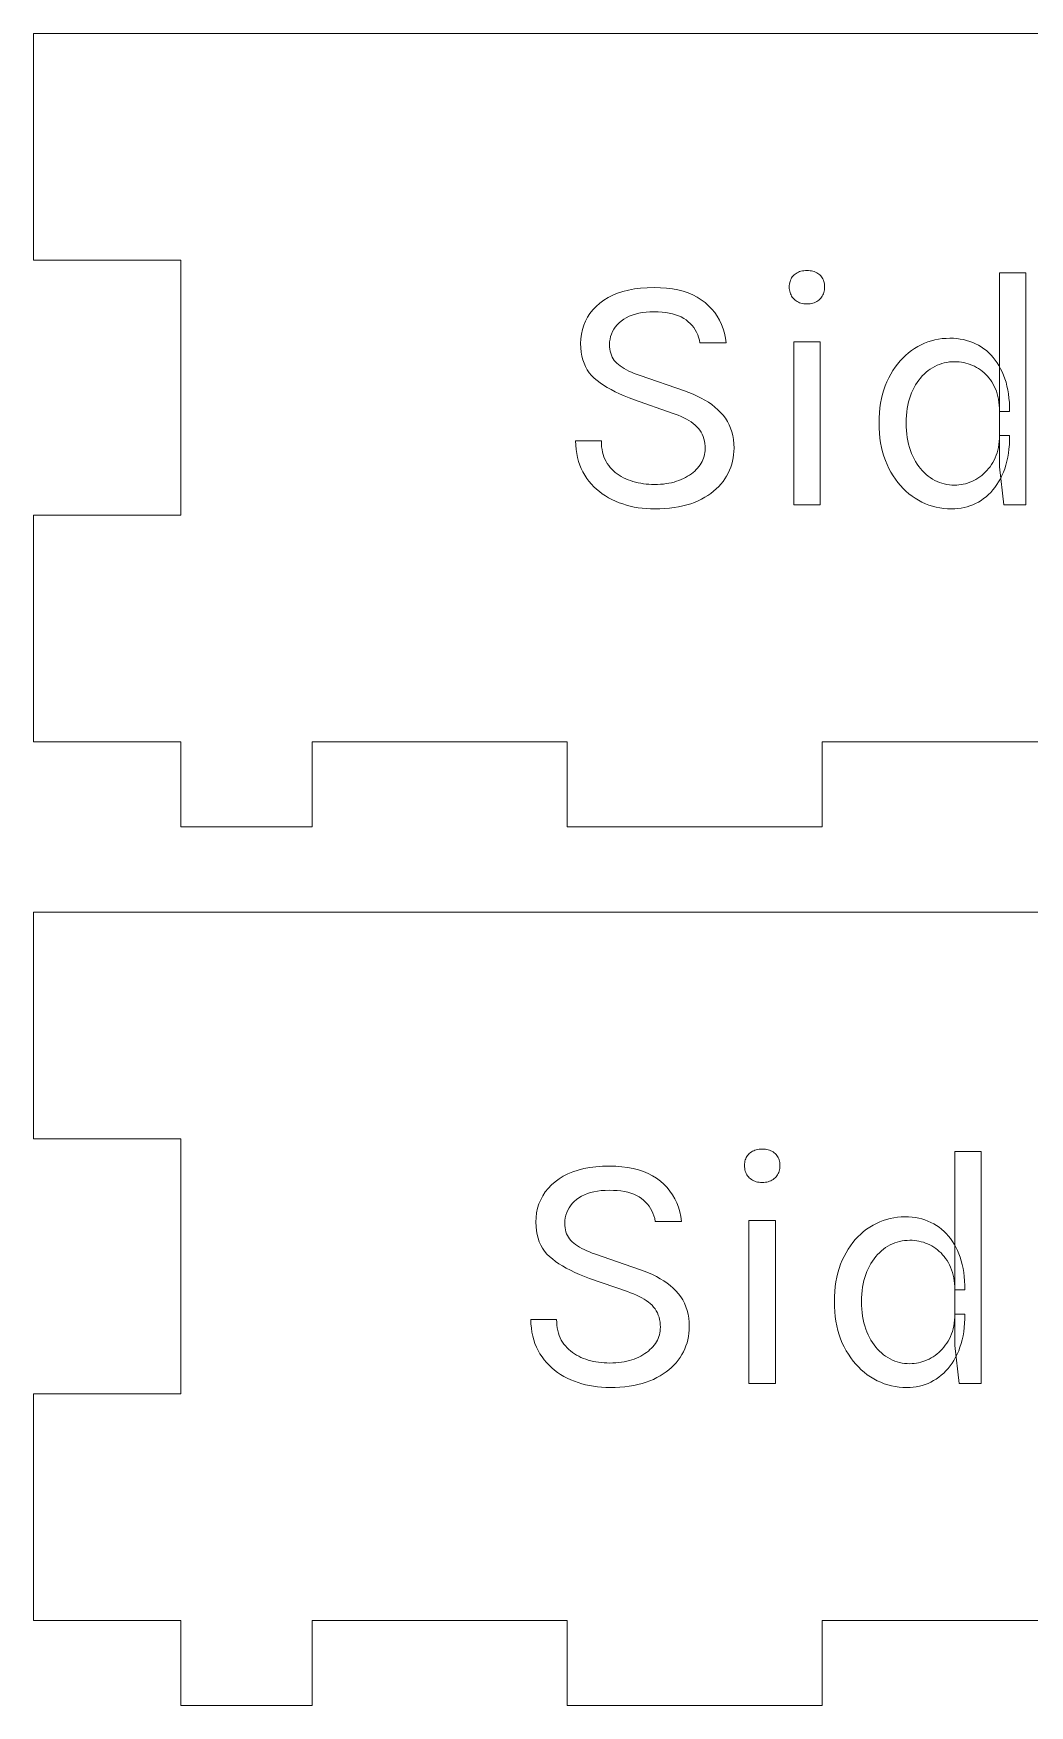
# Model space of a CAD drawing. Extents: x 3 to 177, y 3 to 186.
# Drawn here: x 112 to 147.1, y 3 to 62 of the extents above; entities that cross this region are included whole.
import ezdxf

# ---------------------------------------------------------------- set-up
doc = ezdxf.new("R2010")
doc.units = 0
doc.layers.get('0').update_dxf_attribs({"lineweight": 0})

msp = doc.modelspace()

# ---------------------------------------------------------------- linework, layer by layer
for p, q in [((117.196, 62), (112, 62)), ((112, 62), (112, 54)), ((171.468, 62), (117.196, 62)), ((112, 54), (117.196, 54)), ((117.196, 54), (117.196, 45)), ((138.668, 53.058), (138.67, 53.11)), ((138.67, 53.11), (138.675, 53.159)), ((138.675, 53.159), (138.683, 53.207)), ((138.683, 53.207), (138.695, 53.252)), ((138.695, 53.252), (138.71, 53.295)), ((138.71, 53.295), (138.729, 53.336)), ((138.729, 53.336), (138.75, 53.375)), ((138.75, 53.375), (138.776, 53.411)), ((138.776, 53.411), (138.804, 53.446)), ((138.804, 53.446), (138.836, 53.478)), ((138.836, 53.478), (138.871, 53.508)), ((138.871, 53.508), (138.908, 53.534)), ((138.908, 53.534), (138.948, 53.558)), ((138.948, 53.558), (138.99, 53.578)), ((138.99, 53.578), (139.034, 53.595)), ((139.034, 53.595), (139.081, 53.609)), ((139.081, 53.609), (139.13, 53.62)), ((139.13, 53.62), (139.182, 53.628)), ((139.182, 53.628), (139.236, 53.632)), ((139.236, 53.632), (139.292, 53.634)), ((139.292, 53.634), (139.292, 53.634)), ((139.292, 53.634), (139.348, 53.632)), ((139.348, 53.632), (139.402, 53.628)), ((139.402, 53.628), (139.454, 53.62)), ((139.454, 53.62), (139.503, 53.609)), ((139.503, 53.609), (139.55, 53.595)), ((139.55, 53.595), (139.594, 53.578)), ((139.594, 53.578), (139.636, 53.558)), ((139.636, 53.558), (139.676, 53.534)), ((139.676, 53.534), (139.713, 53.508)), ((139.713, 53.508), (139.748, 53.478)), ((139.748, 53.478), (139.78, 53.446)), ((139.78, 53.446), (139.809, 53.411)), ((139.809, 53.411), (139.834, 53.375)), ((139.834, 53.375), (139.856, 53.336)), ((139.856, 53.336), (139.874, 53.295)), ((139.874, 53.295), (139.889, 53.252)), ((139.889, 53.252), (139.901, 53.207)), ((139.901, 53.207), (139.909, 53.159)), ((139.909, 53.159), (139.914, 53.11)), ((139.914, 53.11), (139.916, 53.058)), ((146.084, 46.71), (146.084, 53.55)), ((146.084, 53.55), (147.02, 53.55)), ((147.02, 53.55), (147.02, 45.366)), ((131.981, 52.482), (132.122, 52.587)), ((132.122, 52.587), (132.274, 52.681)), ((132.274, 52.681), (132.437, 52.764)), ((132.437, 52.764), (132.612, 52.835)), ((132.612, 52.835), (132.798, 52.896)), ((132.798, 52.896), (132.995, 52.946)), ((132.995, 52.946), (133.204, 52.984)), ((133.204, 52.984), (133.424, 53.012)), ((133.424, 53.012), (133.655, 53.028)), ((133.655, 53.028), (133.898, 53.034)), ((133.898, 53.034), (133.898, 53.034)), ((133.898, 53.034), (134.123, 53.029)), ((134.123, 53.029), (134.339, 53.013)), ((134.339, 53.013), (134.544, 52.986)), ((134.544, 52.986), (134.739, 52.949)), ((134.739, 52.949), (134.924, 52.901)), ((134.924, 52.901), (135.099, 52.843)), ((135.099, 52.843), (135.264, 52.774)), ((135.264, 52.774), (135.419, 52.694)), ((135.419, 52.694), (135.563, 52.604)), ((135.563, 52.604), (135.698, 52.503)), ((138.67, 53.005), (138.668, 53.058)), ((138.668, 53.058), (138.668, 53.058)), ((138.675, 52.954), (138.67, 53.005)), ((138.683, 52.905), (138.675, 52.954)), ((138.695, 52.859), (138.683, 52.905)), ((138.71, 52.814), (138.695, 52.859)), ((138.729, 52.772), (138.71, 52.814)), ((138.75, 52.731), (138.729, 52.772)), ((138.776, 52.693), (138.75, 52.731)), ((138.804, 52.657), (138.776, 52.693)), ((138.836, 52.623), (138.804, 52.657)), ((138.871, 52.592), (138.836, 52.623)), ((138.908, 52.564), (138.871, 52.592)), ((138.948, 52.539), (138.908, 52.564)), ((138.99, 52.517), (138.948, 52.539)), ((139.034, 52.499), (138.99, 52.517)), ((139.594, 52.517), (139.55, 52.499)), ((139.636, 52.539), (139.594, 52.517)), ((139.676, 52.564), (139.636, 52.539)), ((139.713, 52.592), (139.676, 52.564)), ((139.748, 52.623), (139.713, 52.592)), ((139.78, 52.657), (139.748, 52.623)), ((139.809, 52.693), (139.78, 52.657)), ((139.834, 52.731), (139.809, 52.693)), ((139.856, 52.772), (139.834, 52.731)), ((139.874, 52.814), (139.856, 52.772)), ((139.889, 52.859), (139.874, 52.814)), ((139.901, 52.905), (139.889, 52.859)), ((139.909, 52.954), (139.901, 52.905)), ((139.914, 53.005), (139.909, 52.954)), ((139.916, 53.058), (139.914, 53.005)), ((139.916, 53.058), (139.916, 53.058)), ((131.475, 51.849), (131.549, 51.989)), ((131.549, 51.989), (131.637, 52.122)), ((131.637, 52.122), (131.738, 52.248)), ((131.738, 52.248), (131.853, 52.368)), ((131.853, 52.368), (131.981, 52.482)), ((132.919, 51.971), (132.826, 51.915)), ((133.018, 52.02), (132.919, 51.971)), ((133.124, 52.063), (133.018, 52.02)), ((133.237, 52.099), (133.124, 52.063)), ((133.356, 52.129), (133.237, 52.099)), ((133.481, 52.152), (133.356, 52.129)), ((133.614, 52.169), (133.481, 52.152)), ((133.753, 52.179), (133.614, 52.169)), ((133.898, 52.182), (133.753, 52.179)), ((134.041, 52.179), (133.898, 52.182)), ((133.898, 52.182), (133.898, 52.182)), ((134.178, 52.17), (134.041, 52.179)), ((134.307, 52.156), (134.178, 52.17)), ((134.43, 52.135), (134.307, 52.156)), ((134.547, 52.109), (134.43, 52.135)), ((134.657, 52.077), (134.547, 52.109)), ((134.76, 52.039), (134.657, 52.077)), ((134.856, 51.996), (134.76, 52.039)), ((134.946, 51.946), (134.856, 51.996)), ((135.029, 51.891), (134.946, 51.946)), ((135.698, 52.503), (135.822, 52.393)), ((135.822, 52.393), (135.935, 52.276)), ((135.935, 52.276), (136.037, 52.152)), ((136.037, 52.152), (136.128, 52.02)), ((136.128, 52.02), (136.208, 51.881)), ((139.081, 52.484), (139.034, 52.499)), ((139.13, 52.473), (139.081, 52.484)), ((139.182, 52.465), (139.13, 52.473)), ((139.236, 52.46), (139.182, 52.465)), ((139.292, 52.458), (139.236, 52.46)), ((139.348, 52.46), (139.292, 52.458)), ((139.292, 52.458), (139.292, 52.458)), ((139.292, 52.458), (139.292, 52.458)), ((139.402, 52.465), (139.348, 52.46)), ((139.454, 52.473), (139.402, 52.465)), ((139.503, 52.484), (139.454, 52.473)), ((139.55, 52.499), (139.503, 52.484)), ((131.313, 51.226), (131.333, 51.391)), ((131.333, 51.391), (131.367, 51.55)), ((131.367, 51.55), (131.414, 51.703)), ((131.414, 51.703), (131.475, 51.849)), ((132.392, 51.393), (132.363, 51.305)), ((132.43, 51.478), (132.392, 51.393)), ((132.475, 51.56), (132.43, 51.478)), ((132.529, 51.638), (132.475, 51.56)), ((132.591, 51.713), (132.529, 51.638)), ((132.661, 51.784), (132.591, 51.713)), ((132.74, 51.852), (132.661, 51.784)), ((132.826, 51.915), (132.74, 51.852)), ((135.106, 51.83), (135.029, 51.891)), ((135.176, 51.765), (135.106, 51.83)), ((135.241, 51.696), (135.176, 51.765)), ((135.299, 51.621), (135.241, 51.696)), ((135.351, 51.542), (135.299, 51.621)), ((135.397, 51.459), (135.351, 51.542)), ((135.436, 51.37), (135.397, 51.459)), ((135.47, 51.278), (135.436, 51.37)), ((136.208, 51.881), (136.277, 51.735)), ((136.277, 51.735), (136.335, 51.582)), ((136.335, 51.582), (136.382, 51.421)), ((136.382, 51.421), (136.417, 51.253)), ((131.306, 51.054), (131.313, 51.226)), ((131.311, 50.901), (131.306, 51.054)), ((131.306, 51.054), (131.306, 51.054)), ((131.325, 50.756), (131.311, 50.901)), ((131.349, 50.617), (131.325, 50.756)), ((132.33, 51.117), (132.326, 51.018)), ((132.326, 51.018), (132.326, 51.018)), ((132.326, 51.018), (132.329, 50.937)), ((132.329, 50.937), (132.336, 50.859)), ((132.343, 51.213), (132.33, 51.117)), ((132.336, 50.859), (132.35, 50.785)), ((132.363, 51.305), (132.343, 51.213)), ((132.35, 50.785), (132.368, 50.714)), ((135.497, 51.18), (135.47, 51.278)), ((135.518, 51.078), (135.497, 51.18)), ((136.442, 51.078), (135.518, 51.078)), ((136.417, 51.253), (136.442, 51.078)), ((136.442, 51.078), (136.442, 51.078)), ((138.824, 45.366), (138.824, 51.114)), ((138.824, 51.114), (139.76, 51.114)), ((139.76, 51.114), (139.76, 45.366)), ((142.869, 50.725), (142.976, 50.807)), ((142.976, 50.807), (143.087, 50.883)), ((143.087, 50.883), (143.202, 50.952)), ((143.202, 50.952), (143.318, 51.014)), ((143.318, 51.014), (143.437, 51.068)), ((143.437, 51.068), (143.558, 51.115)), ((143.558, 51.115), (143.682, 51.155)), ((143.682, 51.155), (143.807, 51.188)), ((143.807, 51.188), (143.935, 51.213)), ((143.935, 51.213), (144.065, 51.231)), ((144.065, 51.231), (144.198, 51.242)), ((144.198, 51.242), (144.332, 51.246)), ((144.332, 51.246), (144.332, 51.246)), ((144.332, 51.246), (144.457, 51.243)), ((144.457, 51.243), (144.578, 51.234)), ((144.578, 51.234), (144.696, 51.218)), ((144.696, 51.218), (144.812, 51.197)), ((144.812, 51.197), (144.924, 51.169)), ((144.924, 51.169), (145.033, 51.136)), ((145.033, 51.136), (145.139, 51.096)), ((145.139, 51.096), (145.242, 51.05)), ((145.242, 51.05), (145.342, 50.998)), ((145.342, 50.998), (145.439, 50.94)), ((145.439, 50.94), (145.532, 50.876)), ((145.532, 50.876), (145.621, 50.807)), ((145.621, 50.807), (145.706, 50.732)), ((131.383, 50.486), (131.349, 50.617)), ((131.426, 50.361), (131.383, 50.486)), ((131.479, 50.243), (131.426, 50.361)), ((131.541, 50.133), (131.479, 50.243)), ((132.368, 50.714), (132.391, 50.647)), ((132.391, 50.647), (132.42, 50.583)), ((132.42, 50.583), (132.454, 50.522)), ((132.454, 50.522), (132.493, 50.465)), ((132.493, 50.465), (132.537, 50.411)), ((132.537, 50.411), (132.587, 50.361)), ((132.587, 50.361), (132.642, 50.313)), ((132.642, 50.313), (132.703, 50.266)), ((132.703, 50.266), (132.77, 50.22)), ((132.77, 50.22), (132.843, 50.175)), ((132.843, 50.175), (132.922, 50.131)), ((142.324, 50.104), (142.403, 50.223)), ((142.403, 50.223), (142.488, 50.336)), ((142.488, 50.336), (142.576, 50.443)), ((142.576, 50.443), (142.669, 50.543)), ((142.669, 50.543), (142.767, 50.637)), ((142.767, 50.637), (142.869, 50.725)), ((143.645, 50.157), (143.569, 50.103)), ((143.723, 50.207), (143.645, 50.157)), ((143.803, 50.251), (143.723, 50.207)), ((143.885, 50.29), (143.803, 50.251)), ((143.968, 50.324), (143.885, 50.29)), ((144.052, 50.353), (143.968, 50.324)), ((144.139, 50.376), (144.052, 50.353)), ((144.227, 50.395), (144.139, 50.376)), ((144.316, 50.408), (144.227, 50.395)), ((144.407, 50.415), (144.316, 50.408)), ((144.5, 50.418), (144.407, 50.415)), ((144.582, 50.416), (144.5, 50.418)), ((144.5, 50.418), (144.5, 50.418)), ((144.663, 50.41), (144.582, 50.416)), ((144.744, 50.4), (144.663, 50.41)), ((144.823, 50.386), (144.744, 50.4)), ((144.901, 50.368), (144.823, 50.386)), ((144.977, 50.346), (144.901, 50.368)), ((145.053, 50.32), (144.977, 50.346)), ((145.128, 50.289), (145.053, 50.32)), ((145.201, 50.255), (145.128, 50.289)), ((145.274, 50.217), (145.201, 50.255)), ((145.345, 50.175), (145.274, 50.217)), ((145.413, 50.129), (145.345, 50.175)), ((145.706, 50.732), (145.787, 50.652)), ((145.787, 50.652), (145.863, 50.566)), ((145.863, 50.566), (145.935, 50.476)), ((145.935, 50.476), (146.002, 50.379)), ((146.002, 50.379), (146.066, 50.278)), ((146.066, 50.278), (146.125, 50.17)), ((146.125, 50.17), (146.18, 50.058)), ((131.613, 50.029), (131.541, 50.133)), ((131.695, 49.932), (131.613, 50.029)), ((131.786, 49.842), (131.695, 49.932)), ((131.887, 49.757), (131.786, 49.842)), ((131.996, 49.673), (131.887, 49.757)), ((132.115, 49.591), (131.996, 49.673)), ((132.243, 49.512), (132.115, 49.591)), ((132.922, 50.131), (133.007, 50.088)), ((133.007, 50.088), (133.098, 50.046)), ((133.098, 50.046), (133.195, 50.005)), ((133.195, 50.005), (133.297, 49.965)), ((133.297, 49.965), (133.406, 49.926)), ((133.406, 49.926), (133.406, 49.926)), ((133.406, 49.926), (134.966, 49.386)), ((142.004, 49.423), (142.055, 49.569)), ((142.055, 49.569), (142.113, 49.711)), ((142.113, 49.711), (142.178, 49.848)), ((142.178, 49.848), (142.249, 49.979)), ((142.249, 49.979), (142.324, 50.104)), ((143.126, 49.597), (143.075, 49.507)), ((143.18, 49.683), (143.126, 49.597)), ((143.237, 49.764), (143.18, 49.683)), ((143.297, 49.84), (143.237, 49.764)), ((143.36, 49.913), (143.297, 49.84)), ((143.427, 49.98), (143.36, 49.913)), ((143.496, 50.044), (143.427, 49.98)), ((143.569, 50.103), (143.496, 50.044)), ((145.478, 50.079), (145.413, 50.129)), ((145.54, 50.026), (145.478, 50.079)), ((145.6, 49.969), (145.54, 50.026)), ((145.657, 49.908), (145.6, 49.969)), ((145.712, 49.843), (145.657, 49.908)), ((145.764, 49.774), (145.712, 49.843)), ((145.813, 49.702), (145.764, 49.774)), ((145.859, 49.626), (145.813, 49.702)), ((145.902, 49.546), (145.859, 49.626)), ((146.18, 50.058), (146.23, 49.94)), ((146.23, 49.94), (146.275, 49.818)), ((146.275, 49.818), (146.315, 49.691)), ((146.315, 49.691), (146.349, 49.559)), ((132.38, 49.434), (132.243, 49.512)), ((132.526, 49.358), (132.38, 49.434)), ((132.681, 49.284), (132.526, 49.358)), ((132.846, 49.212), (132.681, 49.284)), ((133.019, 49.142), (132.846, 49.212)), ((133.202, 49.074), (133.019, 49.142)), ((134.534, 48.606), (133.202, 49.074)), ((134.966, 49.386), (135.125, 49.33)), ((135.125, 49.33), (135.276, 49.269)), ((135.276, 49.269), (135.422, 49.205)), ((135.422, 49.205), (135.56, 49.135)), ((135.56, 49.135), (135.691, 49.062)), ((135.691, 49.062), (135.816, 48.984)), ((135.816, 48.984), (135.934, 48.902)), ((141.891, 48.953), (141.922, 49.114)), ((141.922, 49.114), (141.959, 49.271)), ((141.959, 49.271), (142.004, 49.423)), ((142.879, 48.996), (142.854, 48.883)), ((142.909, 49.106), (142.879, 48.996)), ((142.944, 49.212), (142.909, 49.106)), ((142.983, 49.315), (142.944, 49.212)), ((143.027, 49.413), (142.983, 49.315)), ((143.075, 49.507), (143.027, 49.413)), ((145.94, 49.463), (145.902, 49.546)), ((145.974, 49.376), (145.94, 49.463)), ((146.003, 49.285), (145.974, 49.376)), ((146.028, 49.191), (146.003, 49.285)), ((146.048, 49.093), (146.028, 49.191)), ((146.064, 48.992), (146.048, 49.093)), ((146.075, 48.887), (146.064, 48.992)), ((146.349, 49.559), (146.378, 49.422)), ((146.378, 49.422), (146.402, 49.28)), ((146.402, 49.28), (146.42, 49.134)), ((146.42, 49.134), (146.433, 48.983)), ((146.433, 48.983), (146.441, 48.827)), ((134.646, 48.568), (134.534, 48.606)), ((134.534, 48.606), (134.534, 48.606)), ((134.753, 48.527), (134.646, 48.568)), ((134.854, 48.484), (134.753, 48.527)), ((134.95, 48.439), (134.854, 48.484)), ((135.04, 48.392), (134.95, 48.439)), ((135.124, 48.343), (135.04, 48.392)), ((135.934, 48.902), (136.045, 48.816)), ((136.045, 48.816), (136.149, 48.725)), ((136.149, 48.725), (136.247, 48.63)), ((136.247, 48.63), (136.337, 48.53)), ((136.337, 48.53), (136.417, 48.424)), ((136.417, 48.424), (136.487, 48.312)), ((141.836, 48.258), (141.839, 48.439)), ((141.839, 48.439), (141.85, 48.615)), ((141.85, 48.615), (141.867, 48.787)), ((141.867, 48.787), (141.891, 48.953)), ((142.798, 48.391), (142.796, 48.258)), ((142.805, 48.519), (142.798, 48.391)), ((142.817, 48.644), (142.805, 48.519)), ((142.833, 48.765), (142.817, 48.644)), ((142.854, 48.883), (142.833, 48.765)), ((146.082, 48.778), (146.075, 48.887)), ((146.084, 48.666), (146.082, 48.778)), ((146.444, 48.666), (146.084, 48.666)), ((146.441, 48.827), (146.444, 48.666)), ((146.444, 48.666), (146.444, 48.666)), ((135.202, 48.291), (135.124, 48.343)), ((135.275, 48.237), (135.202, 48.291)), ((135.342, 48.181), (135.275, 48.237)), ((135.404, 48.123), (135.342, 48.181)), ((135.46, 48.062), (135.404, 48.123)), ((135.51, 47.997), (135.46, 48.062)), ((135.554, 47.928), (135.51, 47.997)), ((135.592, 47.856), (135.554, 47.928)), ((135.625, 47.78), (135.592, 47.856)), ((136.487, 48.312), (136.548, 48.195)), ((136.548, 48.195), (136.6, 48.072)), ((136.6, 48.072), (136.643, 47.943)), ((136.643, 47.943), (136.676, 47.808)), ((136.676, 47.808), (136.699, 47.668)), ((141.84, 48.076), (141.836, 48.258)), ((141.836, 48.258), (141.836, 48.258)), ((141.85, 47.898), (141.84, 48.076)), ((141.867, 47.725), (141.85, 47.898)), ((142.796, 48.258), (142.796, 48.258)), ((142.796, 48.258), (142.798, 48.123)), ((142.798, 48.123), (142.805, 47.992)), ((142.805, 47.992), (142.817, 47.865)), ((142.817, 47.865), (142.833, 47.742)), ((146.082, 47.704), (146.084, 47.814)), ((146.084, 47.814), (146.084, 47.814)), ((146.084, 47.814), (146.444, 47.814)), ((146.444, 47.814), (146.441, 47.65)), ((131.132, 47.467), (131.126, 47.622)), ((131.126, 47.622), (131.126, 47.622)), ((131.126, 47.622), (132.038, 47.622)), ((131.146, 47.318), (131.132, 47.467)), ((131.167, 47.173), (131.146, 47.318)), ((132.038, 47.622), (132.041, 47.518)), ((132.041, 47.518), (132.048, 47.418)), ((132.048, 47.418), (132.061, 47.322)), ((132.061, 47.322), (132.079, 47.23)), ((132.079, 47.23), (132.103, 47.141)), ((135.651, 47.701), (135.625, 47.78)), ((135.672, 47.618), (135.651, 47.701)), ((135.686, 47.531), (135.672, 47.618)), ((135.678, 47.146), (135.689, 47.211)), ((135.695, 47.44), (135.686, 47.531)), ((135.689, 47.211), (135.696, 47.278)), ((135.698, 47.346), (135.695, 47.44)), ((135.696, 47.278), (135.698, 47.346)), ((135.698, 47.346), (135.698, 47.346)), ((136.699, 47.668), (136.713, 47.522)), ((136.715, 47.251), (136.705, 47.135)), ((136.713, 47.522), (136.718, 47.37)), ((136.718, 47.37), (136.715, 47.251)), ((136.718, 47.37), (136.718, 47.37)), ((141.892, 47.558), (141.867, 47.725)), ((141.923, 47.395), (141.892, 47.558)), ((141.961, 47.237), (141.923, 47.395)), ((142.007, 47.083), (141.961, 47.237)), ((142.833, 47.742), (142.854, 47.622)), ((142.854, 47.622), (142.879, 47.506)), ((142.879, 47.506), (142.909, 47.394)), ((142.909, 47.394), (142.944, 47.286)), ((142.944, 47.286), (142.983, 47.182)), ((145.969, 47.114), (146, 47.204)), ((146, 47.204), (146.026, 47.297)), ((146.026, 47.297), (146.047, 47.394)), ((146.047, 47.394), (146.063, 47.494)), ((146.063, 47.494), (146.075, 47.597)), ((146.075, 47.597), (146.082, 47.704)), ((146.419, 47.337), (146.4, 47.188)), ((146.433, 47.491), (146.419, 47.337)), ((146.441, 47.65), (146.433, 47.491)), ((131.195, 47.034), (131.167, 47.173)), ((131.231, 46.899), (131.195, 47.034)), ((131.274, 46.77), (131.231, 46.899)), ((131.325, 46.645), (131.274, 46.77)), ((131.383, 46.526), (131.325, 46.645)), ((132.103, 47.141), (132.131, 47.056)), ((132.131, 47.056), (132.164, 46.975)), ((132.164, 46.975), (132.203, 46.898)), ((132.203, 46.898), (132.247, 46.825)), ((132.247, 46.825), (132.296, 46.755)), ((132.296, 46.755), (132.349, 46.689)), ((132.349, 46.689), (132.406, 46.626)), ((132.406, 46.626), (132.466, 46.567)), ((135.384, 46.609), (135.433, 46.663)), ((135.433, 46.663), (135.479, 46.719)), ((135.479, 46.719), (135.521, 46.777)), ((135.521, 46.777), (135.558, 46.835)), ((135.558, 46.835), (135.591, 46.895)), ((135.591, 46.895), (135.619, 46.956)), ((135.619, 46.956), (135.643, 47.018)), ((135.643, 47.018), (135.663, 47.082)), ((135.663, 47.082), (135.678, 47.146)), ((136.602, 46.691), (136.561, 46.586)), ((136.638, 46.798), (136.602, 46.691)), ((136.667, 46.908), (136.638, 46.798)), ((136.689, 47.02), (136.667, 46.908)), ((136.705, 47.135), (136.689, 47.02)), ((142.059, 46.935), (142.007, 47.083)), ((142.118, 46.792), (142.059, 46.935)), ((142.184, 46.653), (142.118, 46.792)), ((142.256, 46.52), (142.184, 46.653)), ((142.983, 47.182), (143.027, 47.082)), ((143.027, 47.082), (143.075, 46.986)), ((143.075, 46.986), (143.126, 46.894)), ((143.126, 46.894), (143.18, 46.807)), ((143.18, 46.807), (143.237, 46.725)), ((143.237, 46.725), (143.297, 46.647)), ((143.297, 46.647), (143.36, 46.574)), ((145.642, 46.579), (145.698, 46.644)), ((145.698, 46.644), (145.751, 46.713)), ((145.751, 46.713), (145.802, 46.786)), ((145.802, 46.786), (145.85, 46.863)), ((145.85, 46.863), (145.894, 46.943)), ((145.894, 46.943), (145.934, 47.027)), ((145.934, 47.027), (145.969, 47.114)), ((146.24, 45.366), (146.084, 46.71)), ((146.269, 46.643), (146.223, 46.519)), ((146.31, 46.771), (146.269, 46.643)), ((146.346, 46.905), (146.31, 46.771)), ((146.376, 47.044), (146.346, 46.905)), ((146.4, 47.188), (146.376, 47.044)), ((131.449, 46.411), (131.383, 46.526)), ((131.522, 46.302), (131.449, 46.411)), ((131.601, 46.198), (131.522, 46.302)), ((131.685, 46.099), (131.601, 46.198)), ((131.775, 46.005), (131.685, 46.099)), ((132.466, 46.567), (132.529, 46.512)), ((132.529, 46.512), (132.596, 46.459)), ((132.596, 46.459), (132.666, 46.411)), ((132.666, 46.411), (132.74, 46.366)), ((132.74, 46.366), (132.816, 46.324)), ((132.816, 46.324), (132.897, 46.286)), ((132.897, 46.286), (132.98, 46.251)), ((132.98, 46.251), (133.066, 46.22)), ((133.066, 46.22), (133.154, 46.192)), ((133.154, 46.192), (133.243, 46.167)), ((133.243, 46.167), (133.333, 46.145)), ((133.333, 46.145), (133.426, 46.127)), ((133.426, 46.127), (133.519, 46.112)), ((133.519, 46.112), (133.615, 46.101)), ((133.615, 46.101), (133.712, 46.093)), ((133.712, 46.093), (133.81, 46.088)), ((133.81, 46.088), (133.91, 46.086)), ((133.91, 46.086), (134.018, 46.088)), ((133.91, 46.086), (133.91, 46.086)), ((134.018, 46.088), (134.123, 46.093)), ((134.123, 46.093), (134.225, 46.102)), ((134.225, 46.102), (134.324, 46.114)), ((134.324, 46.114), (134.42, 46.13)), ((134.42, 46.13), (134.513, 46.149)), ((134.513, 46.149), (134.604, 46.171)), ((134.604, 46.171), (134.691, 46.197)), ((134.691, 46.197), (134.776, 46.227)), ((134.776, 46.227), (134.858, 46.26)), ((134.858, 46.26), (134.937, 46.296)), ((134.937, 46.296), (135.012, 46.334)), ((135.012, 46.334), (135.083, 46.374)), ((135.083, 46.374), (135.15, 46.417)), ((135.15, 46.417), (135.214, 46.462)), ((135.214, 46.462), (135.275, 46.509)), ((135.275, 46.509), (135.331, 46.558)), ((135.331, 46.558), (135.384, 46.609)), ((136.257, 46.098), (136.177, 46.01)), ((136.33, 46.189), (136.257, 46.098)), ((136.397, 46.284), (136.33, 46.189)), ((136.458, 46.382), (136.397, 46.284)), ((136.513, 46.483), (136.458, 46.382)), ((136.561, 46.586), (136.513, 46.483)), ((142.333, 46.393), (142.256, 46.52)), ((142.414, 46.272), (142.333, 46.393)), ((142.5, 46.157), (142.414, 46.272)), ((142.591, 46.048), (142.5, 46.157)), ((142.686, 45.946), (142.591, 46.048)), ((143.36, 46.574), (143.427, 46.505)), ((143.427, 46.505), (143.496, 46.441)), ((143.496, 46.441), (143.569, 46.381)), ((143.569, 46.381), (143.645, 46.326)), ((143.645, 46.326), (143.723, 46.276)), ((143.723, 46.276), (143.803, 46.231)), ((143.803, 46.231), (143.885, 46.191)), ((143.885, 46.191), (143.968, 46.157)), ((143.968, 46.157), (144.052, 46.128)), ((144.052, 46.128), (144.139, 46.104)), ((144.139, 46.104), (144.227, 46.086)), ((144.227, 46.086), (144.316, 46.073)), ((144.316, 46.073), (144.407, 46.065)), ((144.407, 46.065), (144.5, 46.062)), ((144.5, 46.062), (144.578, 46.064)), ((144.5, 46.062), (144.5, 46.062)), ((144.578, 46.064), (144.655, 46.07)), ((144.655, 46.07), (144.732, 46.08)), ((144.732, 46.08), (144.808, 46.095)), ((144.808, 46.095), (144.883, 46.113)), ((144.883, 46.113), (144.958, 46.135)), ((144.958, 46.135), (145.033, 46.162)), ((145.033, 46.162), (145.107, 46.193)), ((145.107, 46.193), (145.18, 46.227)), ((145.18, 46.227), (145.253, 46.266)), ((145.253, 46.266), (145.324, 46.309)), ((145.324, 46.309), (145.393, 46.355)), ((145.393, 46.355), (145.459, 46.405)), ((145.459, 46.405), (145.523, 46.459)), ((145.523, 46.459), (145.584, 46.517)), ((145.584, 46.517), (145.642, 46.579)), ((145.99, 46.079), (145.922, 45.982)), ((146.054, 46.181), (145.99, 46.079)), ((146.115, 46.288), (146.054, 46.181)), ((146.171, 46.401), (146.115, 46.288)), ((146.223, 46.519), (146.171, 46.401)), ((131.869, 45.917), (131.775, 46.005)), ((131.968, 45.833), (131.869, 45.917)), ((132.071, 45.755), (131.968, 45.833)), ((132.18, 45.682), (132.071, 45.755)), ((132.294, 45.615), (132.18, 45.682)), ((132.412, 45.552), (132.294, 45.615)), ((132.536, 45.495), (132.412, 45.552)), ((132.663, 45.443), (132.536, 45.495)), ((132.793, 45.397), (132.663, 45.443)), ((135.324, 45.455), (135.191, 45.406)), ((135.452, 45.51), (135.324, 45.455)), ((135.574, 45.57), (135.452, 45.51)), ((135.69, 45.633), (135.574, 45.57)), ((135.799, 45.701), (135.69, 45.633)), ((135.903, 45.772), (135.799, 45.701)), ((136, 45.847), (135.903, 45.772)), ((136.092, 45.927), (136, 45.847)), ((136.177, 46.01), (136.092, 45.927)), ((142.786, 45.85), (142.686, 45.946)), ((142.891, 45.759), (142.786, 45.85)), ((143, 45.675), (142.891, 45.759)), ((143.114, 45.597), (143, 45.675)), ((143.232, 45.526), (143.114, 45.597)), ((143.351, 45.462), (143.232, 45.526)), ((143.473, 45.406), (143.351, 45.462)), ((145.339, 45.465), (145.243, 45.414)), ((145.433, 45.522), (145.339, 45.465)), ((145.524, 45.585), (145.433, 45.522)), ((145.611, 45.653), (145.524, 45.585)), ((145.695, 45.727), (145.611, 45.653)), ((145.774, 45.807), (145.695, 45.727)), ((145.85, 45.892), (145.774, 45.807)), ((145.922, 45.982), (145.85, 45.892)), ((117.196, 45), (112, 45)), ((112, 45), (112, 37)), ((132.925, 45.356), (132.793, 45.397)), ((133.06, 45.32), (132.925, 45.356)), ((133.198, 45.29), (133.06, 45.32)), ((133.337, 45.266), (133.198, 45.29)), ((133.48, 45.247), (133.337, 45.266)), ((133.625, 45.233), (133.48, 45.247)), ((133.772, 45.225), (133.625, 45.233)), ((133.922, 45.222), (133.772, 45.225)), ((134.1, 45.225), (133.922, 45.222)), ((133.922, 45.222), (133.922, 45.222)), ((133.922, 45.222), (133.922, 45.222)), ((134.273, 45.234), (134.1, 45.225)), ((134.44, 45.248), (134.273, 45.234)), ((134.602, 45.268), (134.44, 45.248)), ((134.758, 45.294), (134.602, 45.268)), ((134.908, 45.326), (134.758, 45.294)), ((135.052, 45.363), (134.908, 45.326)), ((135.191, 45.406), (135.052, 45.363)), ((139.76, 45.366), (138.824, 45.366)), ((139.76, 45.366), (139.76, 45.366)), ((143.598, 45.357), (143.473, 45.406)), ((143.725, 45.316), (143.598, 45.357)), ((143.853, 45.282), (143.725, 45.316)), ((143.985, 45.256), (143.853, 45.282)), ((144.118, 45.237), (143.985, 45.256)), ((144.254, 45.226), (144.118, 45.237)), ((144.392, 45.222), (144.254, 45.226)), ((144.506, 45.225), (144.392, 45.222)), ((144.392, 45.222), (144.392, 45.222)), ((144.392, 45.222), (144.392, 45.222)), ((144.618, 45.234), (144.506, 45.225)), ((144.728, 45.249), (144.618, 45.234)), ((144.835, 45.27), (144.728, 45.249)), ((144.94, 45.297), (144.835, 45.27)), ((145.043, 45.33), (144.94, 45.297)), ((145.144, 45.369), (145.043, 45.33)), ((145.243, 45.414), (145.144, 45.369)), ((147.02, 45.366), (146.24, 45.366)), ((147.02, 45.366), (147.02, 45.366)), ((112, 37), (117.196, 37)), ((117.196, 37), (117.196, 34)), ((121.832, 34), (121.832, 37)), ((121.832, 37), (130.832, 37)), ((130.832, 37), (130.832, 34)), ((139.832, 34), (139.832, 37)), ((139.832, 37), (148.832, 37)), ((117.196, 34), (121.832, 34)), ((130.832, 34), (139.832, 34)), ((117.196, 31), (112, 31)), ((112, 31), (112, 23)), ((171.468, 31), (117.196, 31)), ((112, 23), (117.196, 23)), ((117.196, 23), (117.196, 14)), ((137.198, 22.411), (137.226, 22.446)), ((137.226, 22.446), (137.258, 22.478)), ((137.258, 22.478), (137.293, 22.508)), ((137.293, 22.508), (137.33, 22.534)), ((137.33, 22.534), (137.37, 22.558)), ((137.37, 22.558), (137.412, 22.578)), ((137.412, 22.578), (137.456, 22.595)), ((137.456, 22.595), (137.503, 22.609)), ((137.503, 22.609), (137.552, 22.62)), ((137.552, 22.62), (137.604, 22.628)), ((137.604, 22.628), (137.658, 22.632)), ((137.658, 22.632), (137.714, 22.634)), ((137.714, 22.634), (137.714, 22.634)), ((137.714, 22.634), (137.77, 22.632)), ((137.77, 22.632), (137.824, 22.628)), ((137.824, 22.628), (137.876, 22.62)), ((137.876, 22.62), (137.925, 22.609)), ((137.925, 22.609), (137.972, 22.595)), ((137.972, 22.595), (138.016, 22.578)), ((138.016, 22.578), (138.058, 22.558)), ((138.058, 22.558), (138.098, 22.534)), ((138.098, 22.534), (138.135, 22.508)), ((138.135, 22.508), (138.17, 22.478)), ((138.17, 22.478), (138.202, 22.446)), ((138.202, 22.446), (138.231, 22.411)), ((144.506, 15.71), (144.506, 22.55)), ((144.506, 22.55), (145.442, 22.55)), ((145.442, 22.55), (145.442, 14.366)), ((130.859, 21.764), (131.034, 21.835)), ((131.034, 21.835), (131.22, 21.896)), ((131.22, 21.896), (131.417, 21.946)), ((131.417, 21.946), (131.626, 21.984)), ((131.626, 21.984), (131.846, 22.012)), ((131.846, 22.012), (132.077, 22.028)), ((132.077, 22.028), (132.32, 22.034)), ((132.32, 22.034), (132.32, 22.034)), ((132.32, 22.034), (132.545, 22.029)), ((132.545, 22.029), (132.761, 22.013)), ((132.761, 22.013), (132.966, 21.986)), ((132.966, 21.986), (133.161, 21.949)), ((133.161, 21.949), (133.346, 21.901)), ((133.346, 21.901), (133.521, 21.843)), ((133.521, 21.843), (133.686, 21.774)), ((137.09, 22.058), (137.092, 22.11)), ((137.092, 22.005), (137.09, 22.058)), ((137.09, 22.058), (137.09, 22.058)), ((137.092, 22.11), (137.097, 22.159)), ((137.097, 21.954), (137.092, 22.005)), ((137.097, 22.159), (137.105, 22.207)), ((137.105, 21.905), (137.097, 21.954)), ((137.105, 22.207), (137.117, 22.252)), ((137.117, 21.859), (137.105, 21.905)), ((137.117, 22.252), (137.132, 22.295)), ((137.132, 21.814), (137.117, 21.859)), ((137.132, 22.295), (137.151, 22.336)), ((137.151, 22.336), (137.172, 22.375)), ((137.172, 22.375), (137.198, 22.411)), ((138.231, 22.411), (138.256, 22.375)), ((138.256, 22.375), (138.278, 22.336)), ((138.278, 22.336), (138.296, 22.295)), ((138.296, 22.295), (138.311, 22.252)), ((138.311, 21.859), (138.296, 21.814)), ((138.311, 22.252), (138.323, 22.207)), ((138.323, 21.905), (138.311, 21.859)), ((138.323, 22.207), (138.331, 22.159)), ((138.331, 21.954), (138.323, 21.905)), ((138.331, 22.159), (138.336, 22.11)), ((138.336, 22.005), (138.331, 21.954)), ((138.336, 22.11), (138.338, 22.058)), ((138.338, 22.058), (138.336, 22.005)), ((138.338, 22.058), (138.338, 22.058)), ((130.059, 21.122), (130.16, 21.248)), ((130.16, 21.248), (130.275, 21.368)), ((130.275, 21.368), (130.403, 21.482)), ((130.403, 21.482), (130.544, 21.587)), ((130.544, 21.587), (130.696, 21.681)), ((130.696, 21.681), (130.859, 21.764)), ((133.686, 21.774), (133.841, 21.694)), ((133.841, 21.694), (133.985, 21.604)), ((133.985, 21.604), (134.12, 21.503)), ((134.12, 21.503), (134.244, 21.393)), ((134.244, 21.393), (134.357, 21.276)), ((134.357, 21.276), (134.459, 21.152)), ((137.151, 21.772), (137.132, 21.814)), ((137.172, 21.731), (137.151, 21.772)), ((137.198, 21.693), (137.172, 21.731)), ((137.226, 21.657), (137.198, 21.693)), ((137.258, 21.623), (137.226, 21.657)), ((137.293, 21.592), (137.258, 21.623)), ((137.33, 21.564), (137.293, 21.592)), ((137.37, 21.539), (137.33, 21.564)), ((137.412, 21.517), (137.37, 21.539)), ((137.456, 21.499), (137.412, 21.517)), ((137.503, 21.484), (137.456, 21.499)), ((137.552, 21.473), (137.503, 21.484)), ((137.604, 21.465), (137.552, 21.473)), ((137.658, 21.46), (137.604, 21.465)), ((137.714, 21.458), (137.658, 21.46)), ((137.77, 21.46), (137.714, 21.458)), ((137.714, 21.458), (137.714, 21.458)), ((137.714, 21.458), (137.714, 21.458)), ((137.824, 21.465), (137.77, 21.46)), ((137.876, 21.473), (137.824, 21.465)), ((137.925, 21.484), (137.876, 21.473)), ((137.972, 21.499), (137.925, 21.484)), ((138.016, 21.517), (137.972, 21.499)), ((138.058, 21.539), (138.016, 21.517)), ((138.098, 21.564), (138.058, 21.539)), ((138.135, 21.592), (138.098, 21.564)), ((138.17, 21.623), (138.135, 21.592)), ((138.202, 21.657), (138.17, 21.623)), ((138.231, 21.693), (138.202, 21.657)), ((138.256, 21.731), (138.231, 21.693)), ((138.278, 21.772), (138.256, 21.731)), ((138.296, 21.814), (138.278, 21.772)), ((129.789, 20.55), (129.836, 20.703)), ((129.836, 20.703), (129.897, 20.849)), ((129.897, 20.849), (129.971, 20.989)), ((129.971, 20.989), (130.059, 21.122)), ((131.013, 20.713), (130.951, 20.638)), ((131.083, 20.784), (131.013, 20.713)), ((131.162, 20.852), (131.083, 20.784)), ((131.248, 20.915), (131.162, 20.852)), ((131.341, 20.971), (131.248, 20.915)), ((131.44, 21.02), (131.341, 20.971)), ((131.546, 21.063), (131.44, 21.02)), ((131.659, 21.099), (131.546, 21.063)), ((131.778, 21.129), (131.659, 21.099)), ((131.903, 21.152), (131.778, 21.129)), ((132.036, 21.169), (131.903, 21.152)), ((132.175, 21.179), (132.036, 21.169)), ((132.32, 21.182), (132.175, 21.179)), ((132.463, 21.179), (132.32, 21.182)), ((132.32, 21.182), (132.32, 21.182)), ((132.6, 21.17), (132.463, 21.179)), ((132.729, 21.156), (132.6, 21.17)), ((132.852, 21.135), (132.729, 21.156)), ((132.969, 21.109), (132.852, 21.135)), ((133.079, 21.077), (132.969, 21.109)), ((133.182, 21.039), (133.079, 21.077)), ((133.278, 20.996), (133.182, 21.039)), ((133.368, 20.946), (133.278, 20.996)), ((133.451, 20.891), (133.368, 20.946)), ((133.528, 20.83), (133.451, 20.891)), ((133.598, 20.765), (133.528, 20.83)), ((133.663, 20.696), (133.598, 20.765)), ((133.721, 20.621), (133.663, 20.696)), ((134.459, 21.152), (134.55, 21.02)), ((134.55, 21.02), (134.63, 20.881)), ((134.63, 20.881), (134.699, 20.735)), ((134.699, 20.735), (134.757, 20.582)), ((129.728, 20.054), (129.735, 20.226)), ((129.735, 20.226), (129.755, 20.391)), ((129.755, 20.391), (129.789, 20.55)), ((130.752, 20.117), (130.748, 20.018)), ((130.765, 20.213), (130.752, 20.117)), ((130.785, 20.305), (130.765, 20.213)), ((130.814, 20.393), (130.785, 20.305)), ((130.852, 20.479), (130.814, 20.393)), ((130.897, 20.56), (130.852, 20.479)), ((130.951, 20.638), (130.897, 20.56)), ((133.773, 20.542), (133.721, 20.621)), ((133.819, 20.459), (133.773, 20.542)), ((133.858, 20.37), (133.819, 20.459)), ((133.892, 20.278), (133.858, 20.37)), ((133.919, 20.18), (133.892, 20.278)), ((133.94, 20.078), (133.919, 20.18)), ((134.864, 20.078), (133.94, 20.078)), ((134.757, 20.582), (134.804, 20.421)), ((134.804, 20.421), (134.839, 20.253)), ((134.839, 20.253), (134.864, 20.078)), ((134.864, 20.078), (134.864, 20.078)), ((137.246, 14.366), (137.246, 20.114)), ((137.246, 20.114), (138.182, 20.114)), ((138.182, 20.114), (138.182, 14.366)), ((141.74, 20.014), (141.859, 20.068)), ((141.859, 20.068), (141.98, 20.115)), ((141.98, 20.115), (142.104, 20.155)), ((142.104, 20.155), (142.229, 20.188)), ((142.229, 20.188), (142.357, 20.213)), ((142.357, 20.213), (142.487, 20.231)), ((142.487, 20.231), (142.62, 20.242)), ((142.62, 20.242), (142.754, 20.246)), ((142.754, 20.246), (142.754, 20.246)), ((142.754, 20.246), (142.879, 20.243)), ((142.879, 20.243), (143, 20.234)), ((143, 20.234), (143.118, 20.218)), ((143.118, 20.218), (143.234, 20.197)), ((143.234, 20.197), (143.346, 20.169)), ((143.346, 20.169), (143.455, 20.136)), ((143.455, 20.136), (143.561, 20.096)), ((143.561, 20.096), (143.664, 20.05)), ((129.733, 19.901), (129.728, 20.054)), ((129.728, 20.054), (129.728, 20.054)), ((129.747, 19.756), (129.733, 19.901)), ((129.771, 19.617), (129.747, 19.756)), ((129.805, 19.486), (129.771, 19.617)), ((129.848, 19.361), (129.805, 19.486)), ((130.748, 20.018), (130.748, 20.018)), ((130.748, 20.018), (130.751, 19.937)), ((130.751, 19.937), (130.758, 19.859)), ((130.758, 19.859), (130.772, 19.785)), ((130.772, 19.785), (130.79, 19.714)), ((130.79, 19.714), (130.813, 19.647)), ((130.813, 19.647), (130.842, 19.583)), ((130.842, 19.583), (130.876, 19.522)), ((130.876, 19.522), (130.915, 19.465)), ((140.998, 19.443), (141.091, 19.543)), ((141.091, 19.543), (141.189, 19.637)), ((141.189, 19.637), (141.291, 19.725)), ((141.291, 19.725), (141.398, 19.807)), ((141.398, 19.807), (141.509, 19.883)), ((141.509, 19.883), (141.624, 19.952)), ((141.624, 19.952), (141.74, 20.014)), ((143.664, 20.05), (143.764, 19.998)), ((143.764, 19.998), (143.861, 19.94)), ((143.861, 19.94), (143.954, 19.876)), ((143.954, 19.876), (144.043, 19.807)), ((144.043, 19.807), (144.128, 19.732)), ((144.128, 19.732), (144.209, 19.652)), ((144.209, 19.652), (144.285, 19.566)), ((144.285, 19.566), (144.357, 19.476)), ((144.357, 19.476), (144.424, 19.379)), ((129.901, 19.243), (129.848, 19.361)), ((129.963, 19.133), (129.901, 19.243)), ((130.035, 19.029), (129.963, 19.133)), ((130.117, 18.932), (130.035, 19.029)), ((130.208, 18.842), (130.117, 18.932)), ((130.915, 19.465), (130.959, 19.411)), ((130.959, 19.411), (131.009, 19.361)), ((131.009, 19.361), (131.064, 19.313)), ((131.064, 19.313), (131.125, 19.266)), ((131.125, 19.266), (131.192, 19.22)), ((131.192, 19.22), (131.265, 19.175)), ((131.265, 19.175), (131.344, 19.131)), ((131.344, 19.131), (131.429, 19.088)), ((131.429, 19.088), (131.52, 19.046)), ((131.52, 19.046), (131.617, 19.005)), ((131.617, 19.005), (131.719, 18.965)), ((131.719, 18.965), (131.828, 18.926)), ((131.828, 18.926), (131.828, 18.926)), ((131.828, 18.926), (133.388, 18.386)), ((140.6, 18.848), (140.671, 18.979)), ((140.671, 18.979), (140.746, 19.104)), ((140.746, 19.104), (140.825, 19.223)), ((140.825, 19.223), (140.91, 19.336)), ((140.91, 19.336), (140.998, 19.443)), ((141.782, 18.913), (141.719, 18.84)), ((141.849, 18.98), (141.782, 18.913)), ((141.918, 19.044), (141.849, 18.98)), ((141.991, 19.103), (141.918, 19.044)), ((142.067, 19.157), (141.991, 19.103)), ((142.145, 19.207), (142.067, 19.157)), ((142.225, 19.251), (142.145, 19.207)), ((142.307, 19.29), (142.225, 19.251)), ((142.39, 19.324), (142.307, 19.29)), ((142.474, 19.353), (142.39, 19.324)), ((142.561, 19.376), (142.474, 19.353)), ((142.649, 19.395), (142.561, 19.376)), ((142.738, 19.408), (142.649, 19.395)), ((142.829, 19.415), (142.738, 19.408)), ((142.922, 19.418), (142.829, 19.415)), ((143.004, 19.416), (142.922, 19.418)), ((142.922, 19.418), (142.922, 19.418)), ((143.085, 19.41), (143.004, 19.416)), ((143.166, 19.4), (143.085, 19.41)), ((143.245, 19.386), (143.166, 19.4)), ((143.323, 19.368), (143.245, 19.386)), ((143.399, 19.346), (143.323, 19.368)), ((143.475, 19.32), (143.399, 19.346)), ((143.55, 19.289), (143.475, 19.32)), ((143.623, 19.255), (143.55, 19.289)), ((143.696, 19.217), (143.623, 19.255)), ((143.767, 19.175), (143.696, 19.217)), ((143.835, 19.129), (143.767, 19.175)), ((143.9, 19.079), (143.835, 19.129)), ((143.962, 19.026), (143.9, 19.079)), ((144.022, 18.969), (143.962, 19.026)), ((144.079, 18.908), (144.022, 18.969)), ((144.134, 18.843), (144.079, 18.908)), ((144.424, 19.379), (144.488, 19.278)), ((144.488, 19.278), (144.547, 19.171)), ((144.547, 19.171), (144.602, 19.058)), ((144.602, 19.058), (144.652, 18.94)), ((144.652, 18.94), (144.697, 18.818)), ((130.309, 18.757), (130.208, 18.842)), ((130.418, 18.673), (130.309, 18.757)), ((130.537, 18.591), (130.418, 18.673)), ((130.665, 18.512), (130.537, 18.591)), ((130.802, 18.434), (130.665, 18.512)), ((130.948, 18.358), (130.802, 18.434)), ((131.103, 18.284), (130.948, 18.358)), ((133.388, 18.386), (133.547, 18.33)), ((133.547, 18.33), (133.698, 18.269)), ((140.381, 18.271), (140.426, 18.423)), ((140.426, 18.423), (140.477, 18.569)), ((140.477, 18.569), (140.535, 18.711)), ((140.535, 18.711), (140.6, 18.848)), ((141.405, 18.315), (141.366, 18.212)), ((141.449, 18.413), (141.405, 18.315)), ((141.497, 18.507), (141.449, 18.413)), ((141.548, 18.597), (141.497, 18.507)), ((141.602, 18.683), (141.548, 18.597)), ((141.659, 18.764), (141.602, 18.683)), ((141.719, 18.84), (141.659, 18.764)), ((144.186, 18.774), (144.134, 18.843)), ((144.235, 18.702), (144.186, 18.774)), ((144.281, 18.626), (144.235, 18.702)), ((144.324, 18.546), (144.281, 18.626)), ((144.362, 18.463), (144.324, 18.546)), ((144.396, 18.376), (144.362, 18.463)), ((144.425, 18.285), (144.396, 18.376)), ((144.697, 18.818), (144.737, 18.691)), ((144.737, 18.691), (144.771, 18.559)), ((144.771, 18.559), (144.8, 18.422)), ((144.8, 18.422), (144.824, 18.28)), ((131.268, 18.212), (131.103, 18.284)), ((131.441, 18.142), (131.268, 18.212)), ((131.624, 18.074), (131.441, 18.142)), ((132.956, 17.606), (131.624, 18.074)), ((133.698, 18.269), (133.844, 18.205)), ((133.844, 18.205), (133.982, 18.135)), ((133.982, 18.135), (134.113, 18.062)), ((134.113, 18.062), (134.238, 17.984)), ((134.238, 17.984), (134.356, 17.902)), ((134.356, 17.902), (134.467, 17.816)), ((134.467, 17.816), (134.571, 17.725)), ((134.571, 17.725), (134.669, 17.63)), ((140.272, 17.615), (140.289, 17.787)), ((140.289, 17.787), (140.313, 17.953)), ((140.313, 17.953), (140.344, 18.114)), ((140.344, 18.114), (140.381, 18.271)), ((141.255, 17.765), (141.239, 17.644)), ((141.276, 17.883), (141.255, 17.765)), ((141.301, 17.996), (141.276, 17.883)), ((141.331, 18.106), (141.301, 17.996)), ((141.366, 18.212), (141.331, 18.106)), ((144.45, 18.191), (144.425, 18.285)), ((144.47, 18.093), (144.45, 18.191)), ((144.486, 17.992), (144.47, 18.093)), ((144.497, 17.887), (144.486, 17.992)), ((144.504, 17.778), (144.497, 17.887)), ((144.506, 17.666), (144.504, 17.778)), ((144.824, 18.28), (144.842, 18.134)), ((144.842, 18.134), (144.855, 17.983)), ((144.855, 17.983), (144.863, 17.827)), ((144.863, 17.827), (144.866, 17.666)), ((133.068, 17.568), (132.956, 17.606)), ((132.956, 17.606), (132.956, 17.606)), ((133.175, 17.527), (133.068, 17.568)), ((133.276, 17.484), (133.175, 17.527)), ((133.372, 17.439), (133.276, 17.484)), ((133.462, 17.392), (133.372, 17.439)), ((133.546, 17.343), (133.462, 17.392)), ((133.624, 17.291), (133.546, 17.343)), ((133.697, 17.237), (133.624, 17.291)), ((133.764, 17.181), (133.697, 17.237)), ((133.826, 17.123), (133.764, 17.181)), ((133.882, 17.062), (133.826, 17.123)), ((134.669, 17.63), (134.759, 17.53)), ((134.759, 17.53), (134.839, 17.424)), ((134.839, 17.424), (134.909, 17.312)), ((134.909, 17.312), (134.97, 17.195)), ((134.97, 17.195), (135.022, 17.072)), ((140.258, 17.258), (140.261, 17.439)), ((140.262, 17.076), (140.258, 17.258)), ((140.258, 17.258), (140.258, 17.258)), ((140.261, 17.439), (140.272, 17.615)), ((141.22, 17.391), (141.218, 17.258)), ((141.218, 17.258), (141.218, 17.258)), ((141.218, 17.258), (141.22, 17.123)), ((141.227, 17.519), (141.22, 17.391)), ((141.22, 17.123), (141.227, 16.992)), ((141.239, 17.644), (141.227, 17.519)), ((144.866, 17.666), (144.506, 17.666)), ((144.866, 17.666), (144.866, 17.666)), ((129.554, 16.467), (129.548, 16.622)), ((129.548, 16.622), (129.548, 16.622)), ((129.548, 16.622), (130.46, 16.622)), ((130.46, 16.622), (130.463, 16.518)), ((133.932, 16.997), (133.882, 17.062)), ((133.976, 16.928), (133.932, 16.997)), ((134.014, 16.856), (133.976, 16.928)), ((134.047, 16.78), (134.014, 16.856)), ((134.073, 16.701), (134.047, 16.78)), ((134.094, 16.618), (134.073, 16.701)), ((134.108, 16.531), (134.094, 16.618)), ((134.117, 16.44), (134.108, 16.531)), ((135.022, 17.072), (135.065, 16.943)), ((135.065, 16.943), (135.098, 16.808)), ((135.098, 16.808), (135.121, 16.668)), ((135.121, 16.668), (135.135, 16.522)), ((135.135, 16.522), (135.14, 16.37)), ((140.272, 16.898), (140.262, 17.076)), ((140.289, 16.725), (140.272, 16.898)), ((140.314, 16.558), (140.289, 16.725)), ((140.345, 16.395), (140.314, 16.558)), ((141.227, 16.992), (141.239, 16.865)), ((141.239, 16.865), (141.255, 16.742)), ((141.255, 16.742), (141.276, 16.622)), ((141.276, 16.622), (141.301, 16.506)), ((144.485, 16.494), (144.497, 16.597)), ((144.497, 16.597), (144.504, 16.704)), ((144.504, 16.704), (144.506, 16.814)), ((144.506, 16.814), (144.506, 16.814)), ((144.506, 16.814), (144.866, 16.814)), ((144.863, 16.65), (144.855, 16.491)), ((144.866, 16.814), (144.863, 16.65)), ((129.568, 16.318), (129.554, 16.467)), ((129.589, 16.173), (129.568, 16.318)), ((129.617, 16.034), (129.589, 16.173)), ((129.653, 15.899), (129.617, 16.034)), ((130.463, 16.518), (130.47, 16.418)), ((130.47, 16.418), (130.483, 16.322)), ((130.483, 16.322), (130.501, 16.23)), ((130.501, 16.23), (130.525, 16.141)), ((130.525, 16.141), (130.553, 16.056)), ((130.553, 16.056), (130.586, 15.975)), ((130.586, 15.975), (130.625, 15.898)), ((134.013, 15.895), (134.041, 15.956)), ((134.041, 15.956), (134.065, 16.018)), ((134.065, 16.018), (134.085, 16.082)), ((134.085, 16.082), (134.1, 16.146)), ((134.1, 16.146), (134.111, 16.211)), ((134.111, 16.211), (134.118, 16.278)), ((134.12, 16.346), (134.117, 16.44)), ((134.118, 16.278), (134.12, 16.346)), ((134.12, 16.346), (134.12, 16.346)), ((135.111, 16.02), (135.089, 15.908)), ((135.127, 16.135), (135.111, 16.02)), ((135.137, 16.251), (135.127, 16.135)), ((135.14, 16.37), (135.137, 16.251)), ((135.14, 16.37), (135.14, 16.37)), ((140.383, 16.237), (140.345, 16.395)), ((140.429, 16.083), (140.383, 16.237)), ((140.481, 15.935), (140.429, 16.083)), ((140.54, 15.792), (140.481, 15.935)), ((141.301, 16.506), (141.331, 16.394)), ((141.331, 16.394), (141.366, 16.286)), ((141.366, 16.286), (141.405, 16.182)), ((141.405, 16.182), (141.449, 16.082)), ((141.449, 16.082), (141.497, 15.986)), ((141.497, 15.986), (141.548, 15.894)), ((144.272, 15.863), (144.316, 15.943)), ((144.316, 15.943), (144.356, 16.027)), ((144.356, 16.027), (144.391, 16.114)), ((144.391, 16.114), (144.422, 16.204)), ((144.422, 16.204), (144.448, 16.297)), ((144.448, 16.297), (144.469, 16.394)), ((144.469, 16.394), (144.485, 16.494)), ((144.798, 16.044), (144.768, 15.905)), ((144.822, 16.188), (144.798, 16.044)), ((144.841, 16.337), (144.822, 16.188)), ((144.855, 16.491), (144.841, 16.337)), ((129.696, 15.77), (129.653, 15.899)), ((129.747, 15.645), (129.696, 15.77)), ((129.805, 15.526), (129.747, 15.645)), ((129.871, 15.411), (129.805, 15.526)), ((129.944, 15.302), (129.871, 15.411)), ((130.625, 15.898), (130.669, 15.825)), ((130.669, 15.825), (130.718, 15.755)), ((130.718, 15.755), (130.771, 15.689)), ((130.771, 15.689), (130.828, 15.626)), ((130.828, 15.626), (130.888, 15.567)), ((130.888, 15.567), (130.951, 15.512)), ((130.951, 15.512), (131.018, 15.46)), ((131.018, 15.46), (131.088, 15.411)), ((131.088, 15.411), (131.162, 15.366)), ((131.162, 15.366), (131.238, 15.324)), ((133.434, 15.334), (133.505, 15.374)), ((133.505, 15.374), (133.572, 15.417)), ((133.572, 15.417), (133.636, 15.462)), ((133.636, 15.462), (133.697, 15.509)), ((133.697, 15.509), (133.753, 15.558)), ((133.753, 15.558), (133.806, 15.609)), ((133.806, 15.609), (133.855, 15.663)), ((133.855, 15.663), (133.901, 15.719)), ((133.901, 15.719), (133.943, 15.777)), ((133.943, 15.777), (133.98, 15.835)), ((133.98, 15.835), (134.013, 15.895)), ((134.88, 15.382), (134.819, 15.284)), ((134.935, 15.483), (134.88, 15.382)), ((134.983, 15.586), (134.935, 15.483)), ((135.024, 15.691), (134.983, 15.586)), ((135.06, 15.799), (135.024, 15.691)), ((135.089, 15.908), (135.06, 15.799)), ((140.606, 15.653), (140.54, 15.792)), ((140.678, 15.52), (140.606, 15.653)), ((140.755, 15.393), (140.678, 15.52)), ((140.836, 15.272), (140.755, 15.393)), ((141.548, 15.894), (141.602, 15.807)), ((141.602, 15.807), (141.659, 15.725)), ((141.659, 15.725), (141.719, 15.647)), ((141.719, 15.647), (141.782, 15.574)), ((141.782, 15.574), (141.849, 15.505)), ((141.849, 15.505), (141.918, 15.441)), ((141.918, 15.441), (141.991, 15.381)), ((141.991, 15.381), (142.067, 15.326)), ((143.746, 15.309), (143.815, 15.355)), ((143.815, 15.355), (143.881, 15.405)), ((143.881, 15.405), (143.945, 15.459)), ((143.945, 15.459), (144.006, 15.517)), ((144.006, 15.517), (144.064, 15.579)), ((144.064, 15.579), (144.12, 15.644)), ((144.12, 15.644), (144.173, 15.713)), ((144.173, 15.713), (144.224, 15.786)), ((144.224, 15.786), (144.272, 15.863)), ((144.662, 14.366), (144.506, 15.71)), ((144.593, 15.401), (144.537, 15.288)), ((144.645, 15.519), (144.593, 15.401)), ((144.691, 15.643), (144.645, 15.519)), ((144.732, 15.771), (144.691, 15.643)), ((144.768, 15.905), (144.732, 15.771)), ((130.023, 15.198), (129.944, 15.302)), ((130.107, 15.099), (130.023, 15.198)), ((130.197, 15.005), (130.107, 15.099)), ((130.291, 14.917), (130.197, 15.005)), ((130.39, 14.833), (130.291, 14.917)), ((130.493, 14.755), (130.39, 14.833)), ((130.602, 14.682), (130.493, 14.755)), ((131.238, 15.324), (131.319, 15.286)), ((131.319, 15.286), (131.402, 15.251)), ((131.402, 15.251), (131.488, 15.22)), ((131.488, 15.22), (131.576, 15.192)), ((131.576, 15.192), (131.665, 15.167)), ((131.665, 15.167), (131.755, 15.145)), ((131.755, 15.145), (131.848, 15.127)), ((131.848, 15.127), (131.941, 15.112)), ((131.941, 15.112), (132.037, 15.101)), ((132.037, 15.101), (132.134, 15.093)), ((132.134, 15.093), (132.232, 15.088)), ((132.232, 15.088), (132.332, 15.086)), ((132.332, 15.086), (132.44, 15.088)), ((132.332, 15.086), (132.332, 15.086)), ((132.44, 15.088), (132.545, 15.093)), ((132.545, 15.093), (132.647, 15.102)), ((132.647, 15.102), (132.746, 15.114)), ((132.746, 15.114), (132.842, 15.13)), ((132.842, 15.13), (132.935, 15.149)), ((132.935, 15.149), (133.026, 15.171)), ((133.026, 15.171), (133.113, 15.197)), ((133.113, 15.197), (133.198, 15.227)), ((133.198, 15.227), (133.28, 15.26)), ((133.28, 15.26), (133.359, 15.296)), ((133.359, 15.296), (133.434, 15.334)), ((134.325, 14.772), (134.221, 14.701)), ((134.422, 14.848), (134.325, 14.772)), ((134.514, 14.927), (134.422, 14.848)), ((134.599, 15.01), (134.514, 14.927)), ((134.679, 15.098), (134.599, 15.01)), ((134.752, 15.189), (134.679, 15.098)), ((134.819, 15.284), (134.752, 15.189)), ((140.922, 15.157), (140.836, 15.272)), ((141.013, 15.049), (140.922, 15.157)), ((141.108, 14.946), (141.013, 15.049)), ((141.208, 14.85), (141.108, 14.946)), ((141.313, 14.759), (141.208, 14.85)), ((141.422, 14.675), (141.313, 14.759)), ((142.067, 15.326), (142.145, 15.276)), ((142.145, 15.276), (142.225, 15.231)), ((142.225, 15.231), (142.307, 15.191)), ((142.307, 15.191), (142.39, 15.157)), ((142.39, 15.157), (142.474, 15.128)), ((142.474, 15.128), (142.561, 15.104)), ((142.561, 15.104), (142.649, 15.086)), ((142.649, 15.086), (142.738, 15.073)), ((142.738, 15.073), (142.829, 15.065)), ((142.829, 15.065), (142.922, 15.062)), ((142.922, 15.062), (143, 15.064)), ((142.922, 15.062), (142.922, 15.062)), ((143, 15.064), (143.077, 15.07)), ((143.077, 15.07), (143.154, 15.08)), ((143.154, 15.08), (143.23, 15.095)), ((143.23, 15.095), (143.305, 15.113)), ((143.305, 15.113), (143.38, 15.135)), ((143.38, 15.135), (143.455, 15.162)), ((143.455, 15.162), (143.529, 15.193)), ((143.529, 15.193), (143.602, 15.227)), ((143.602, 15.227), (143.675, 15.266)), ((143.675, 15.266), (143.746, 15.309)), ((144.196, 14.807), (144.117, 14.727)), ((144.272, 14.892), (144.196, 14.807)), ((144.344, 14.982), (144.272, 14.892)), ((144.412, 15.079), (144.344, 14.982)), ((144.476, 15.181), (144.412, 15.079)), ((144.537, 15.288), (144.476, 15.181)), ((130.716, 14.615), (130.602, 14.682)), ((130.834, 14.552), (130.716, 14.615)), ((130.958, 14.495), (130.834, 14.552)), ((131.085, 14.443), (130.958, 14.495)), ((131.215, 14.397), (131.085, 14.443)), ((131.347, 14.356), (131.215, 14.397)), ((131.482, 14.32), (131.347, 14.356)), ((131.62, 14.29), (131.482, 14.32)), ((131.759, 14.266), (131.62, 14.29)), ((131.902, 14.247), (131.759, 14.266)), ((132.047, 14.233), (131.902, 14.247)), ((132.194, 14.225), (132.047, 14.233)), ((132.344, 14.222), (132.194, 14.225)), ((132.522, 14.225), (132.344, 14.222)), ((132.344, 14.222), (132.344, 14.222)), ((132.344, 14.222), (132.344, 14.222)), ((132.695, 14.234), (132.522, 14.225)), ((132.862, 14.248), (132.695, 14.234)), ((133.024, 14.268), (132.862, 14.248)), ((133.18, 14.294), (133.024, 14.268)), ((133.33, 14.326), (133.18, 14.294)), ((133.474, 14.363), (133.33, 14.326)), ((133.613, 14.406), (133.474, 14.363)), ((133.746, 14.455), (133.613, 14.406)), ((133.874, 14.51), (133.746, 14.455)), ((133.996, 14.57), (133.874, 14.51)), ((134.112, 14.633), (133.996, 14.57)), ((134.221, 14.701), (134.112, 14.633)), ((138.182, 14.366), (137.246, 14.366)), ((138.182, 14.366), (138.182, 14.366)), ((141.536, 14.597), (141.422, 14.675)), ((141.654, 14.526), (141.536, 14.597)), ((141.773, 14.462), (141.654, 14.526)), ((141.895, 14.406), (141.773, 14.462)), ((142.02, 14.357), (141.895, 14.406)), ((142.147, 14.316), (142.02, 14.357)), ((142.275, 14.282), (142.147, 14.316)), ((142.407, 14.256), (142.275, 14.282)), ((142.54, 14.237), (142.407, 14.256)), ((142.676, 14.226), (142.54, 14.237)), ((142.814, 14.222), (142.676, 14.226)), ((142.928, 14.225), (142.814, 14.222)), ((142.814, 14.222), (142.814, 14.222)), ((142.814, 14.222), (142.814, 14.222)), ((143.04, 14.234), (142.928, 14.225)), ((143.15, 14.249), (143.04, 14.234)), ((143.257, 14.27), (143.15, 14.249)), ((143.362, 14.297), (143.257, 14.27)), ((143.465, 14.33), (143.362, 14.297)), ((143.566, 14.369), (143.465, 14.33)), ((143.665, 14.414), (143.566, 14.369)), ((143.761, 14.465), (143.665, 14.414)), ((143.855, 14.522), (143.761, 14.465)), ((143.946, 14.585), (143.855, 14.522)), ((144.033, 14.653), (143.946, 14.585)), ((144.117, 14.727), (144.033, 14.653)), ((145.442, 14.366), (144.662, 14.366)), ((145.442, 14.366), (145.442, 14.366)), ((117.196, 14), (112, 14)), ((112, 14), (112, 6)), ((112, 6), (117.196, 6)), ((117.196, 6), (117.196, 3)), ((121.832, 3), (121.832, 6)), ((121.832, 6), (130.832, 6)), ((130.832, 6), (130.832, 3)), ((139.832, 3), (139.832, 6)), ((139.832, 6), (148.832, 6)), ((117.196, 3), (121.832, 3)), ((130.832, 3), (139.832, 3))]:
    msp.add_line(p, q)

doc.saveas('drawing.dxf')
